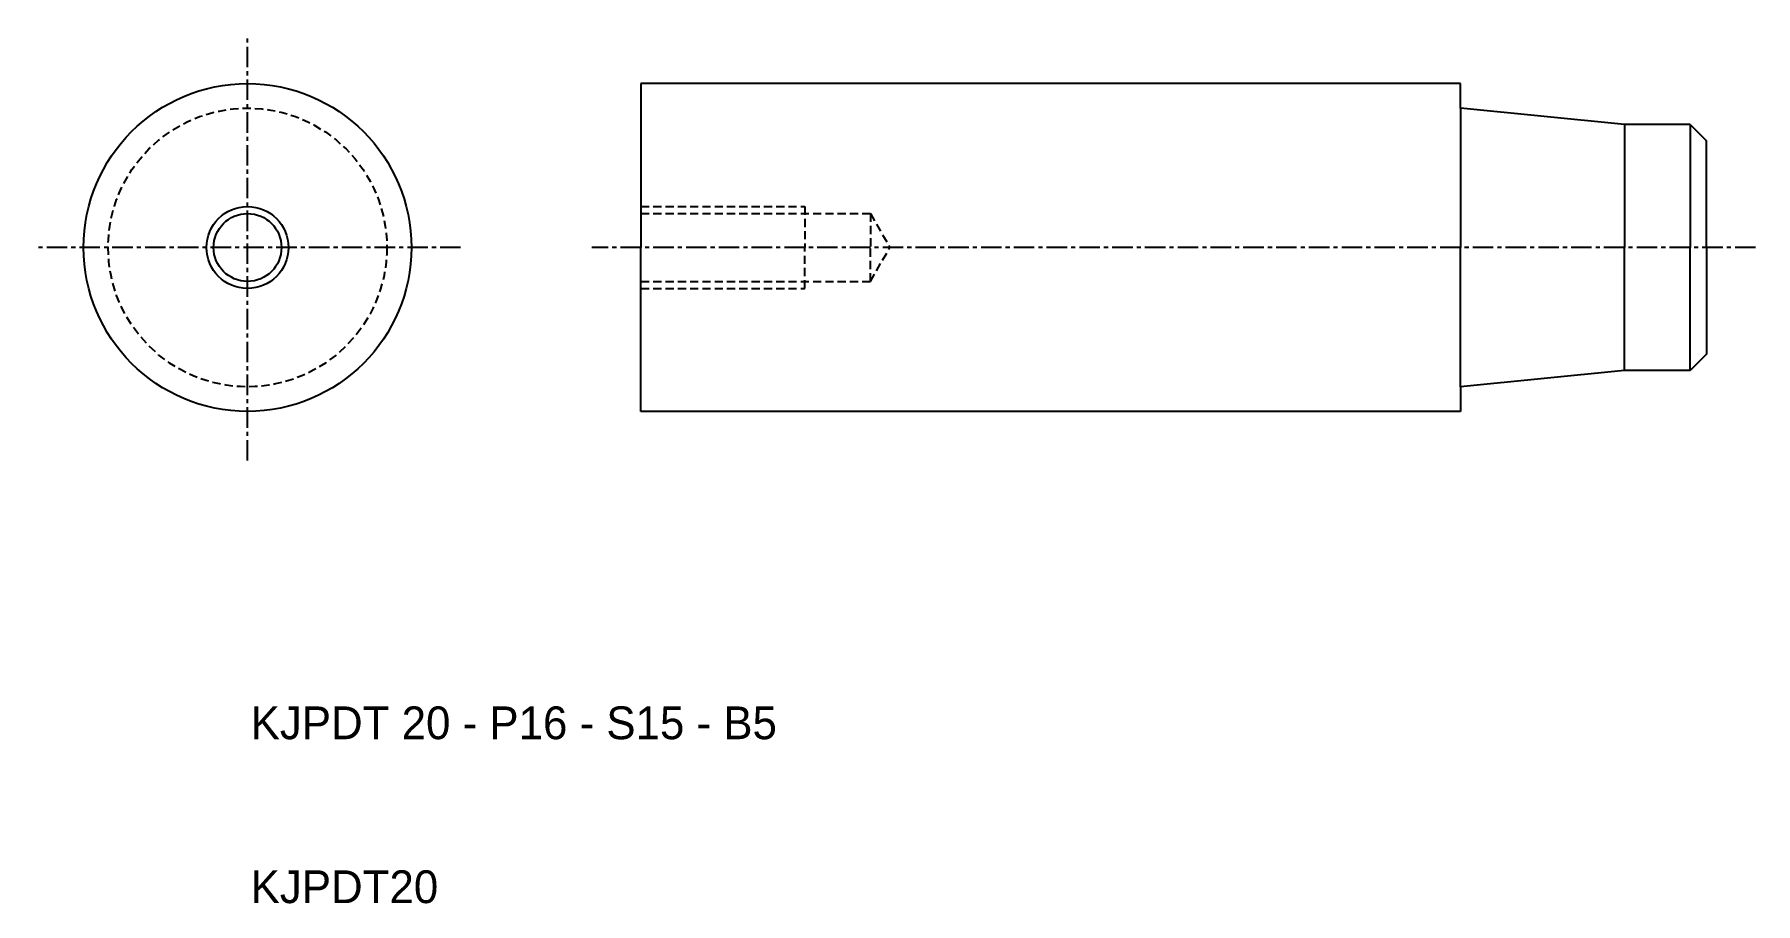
# Model space of a CAD drawing. Extents: x -37 to 68, y 10 to 63.
import ezdxf

# ---------------------------------------------------------------- set-up
doc = ezdxf.new("R2010")
doc.units = 0
doc.linetypes.add('CENTER', pattern=[2, 1.25, -0.25, 0.25, -0.25])
doc.linetypes.add('DASHED', pattern=[0.75, 0.5, -0.25])
doc.layers.get('0').update_dxf_attribs({"linetype": 'CONTINUOUS'})
doc.layers.add('CENTER', color=1, linetype='CENTER')

msp = doc.modelspace()

# ---------------------------------------------------------------- linework, layer by layer
at = {"color": 7, "linetype": 'CONTINUOUS'}
for p, q in [((50, 60), (0, 60)), ((0, 60), (0, 50)), ((50, 58.5), (50, 60)), ((50, 58.5), (50, 50)), ((60, 57.5), (50, 58.5)), ((60, 57.5), (60, 50)), ((64, 57.5), (60, 57.5)), ((64, 57.5), (64, 50)), ((64, 57.5), (65, 56.5)), ((65, 50), (65, 56.5)), ((0, 40), (0, 50)), ((50, 41.5), (50, 50)), ((60, 42.5), (60, 50)), ((64, 42.5), (64, 50)), ((65, 50), (65, 43.5)), ((65, 43.5), (64, 42.5)), ((60, 42.5), (50, 41.5)), ((64, 42.5), (60, 42.5)), ((50, 41.5), (50, 40)), ((50, 40), (0, 40))]:
    msp.add_line(p, q, dxfattribs=at)
at = {"color": 3, "linetype": 'DASHED'}
for p, q in [((0, 52.5), (10, 52.5)), ((10, 52.5), (10, 50)), ((0, 52.07), (14, 52.07)), ((14, 52.07), (15.19, 50)), ((14, 52.07), (14, 50)), ((10, 47.5), (10, 50)), ((14, 47.93), (14, 50)), ((14, 47.93), (15.19, 50)), ((0, 47.93), (14, 47.93)), ((0, 47.5), (10, 47.5))]:
    msp.add_line(p, q, dxfattribs=at)
at = {"color": 7, "linetype": 'CONTINUOUS'}
for radius in [10, 2.07]:
    msp.add_circle((-24, 50), radius, dxfattribs=at)
at = {"color": 3, "linetype": 'DASHED'}
msp.add_circle((-24, 50), 8.5, dxfattribs=at)
at = {"color": 3}
msp.add_circle((-24, 50), 2.5, dxfattribs=at)
at = {"layer": 'CENTER', "color": 1, "linetype": 'CENTER'}
for p, q in [((-24, 37), (-24, 63)), ((-11, 50), (-37, 50)), ((68, 50), (-3, 50))]:
    msp.add_line(p, q, dxfattribs=at)

# ---------------------------------------------------------------- texts
at = {"color": 7, "linetype": 'CONTINUOUS'}
for s, p in [('KJPDT 20 - P16 - S15 - B5', (-23.81, 20)), ('KJPDT20', (-23.81, 10))]:
    msp.add_text(s, height=2, dxfattribs=at).set_placement(p)

doc.saveas('drawing.dxf')
